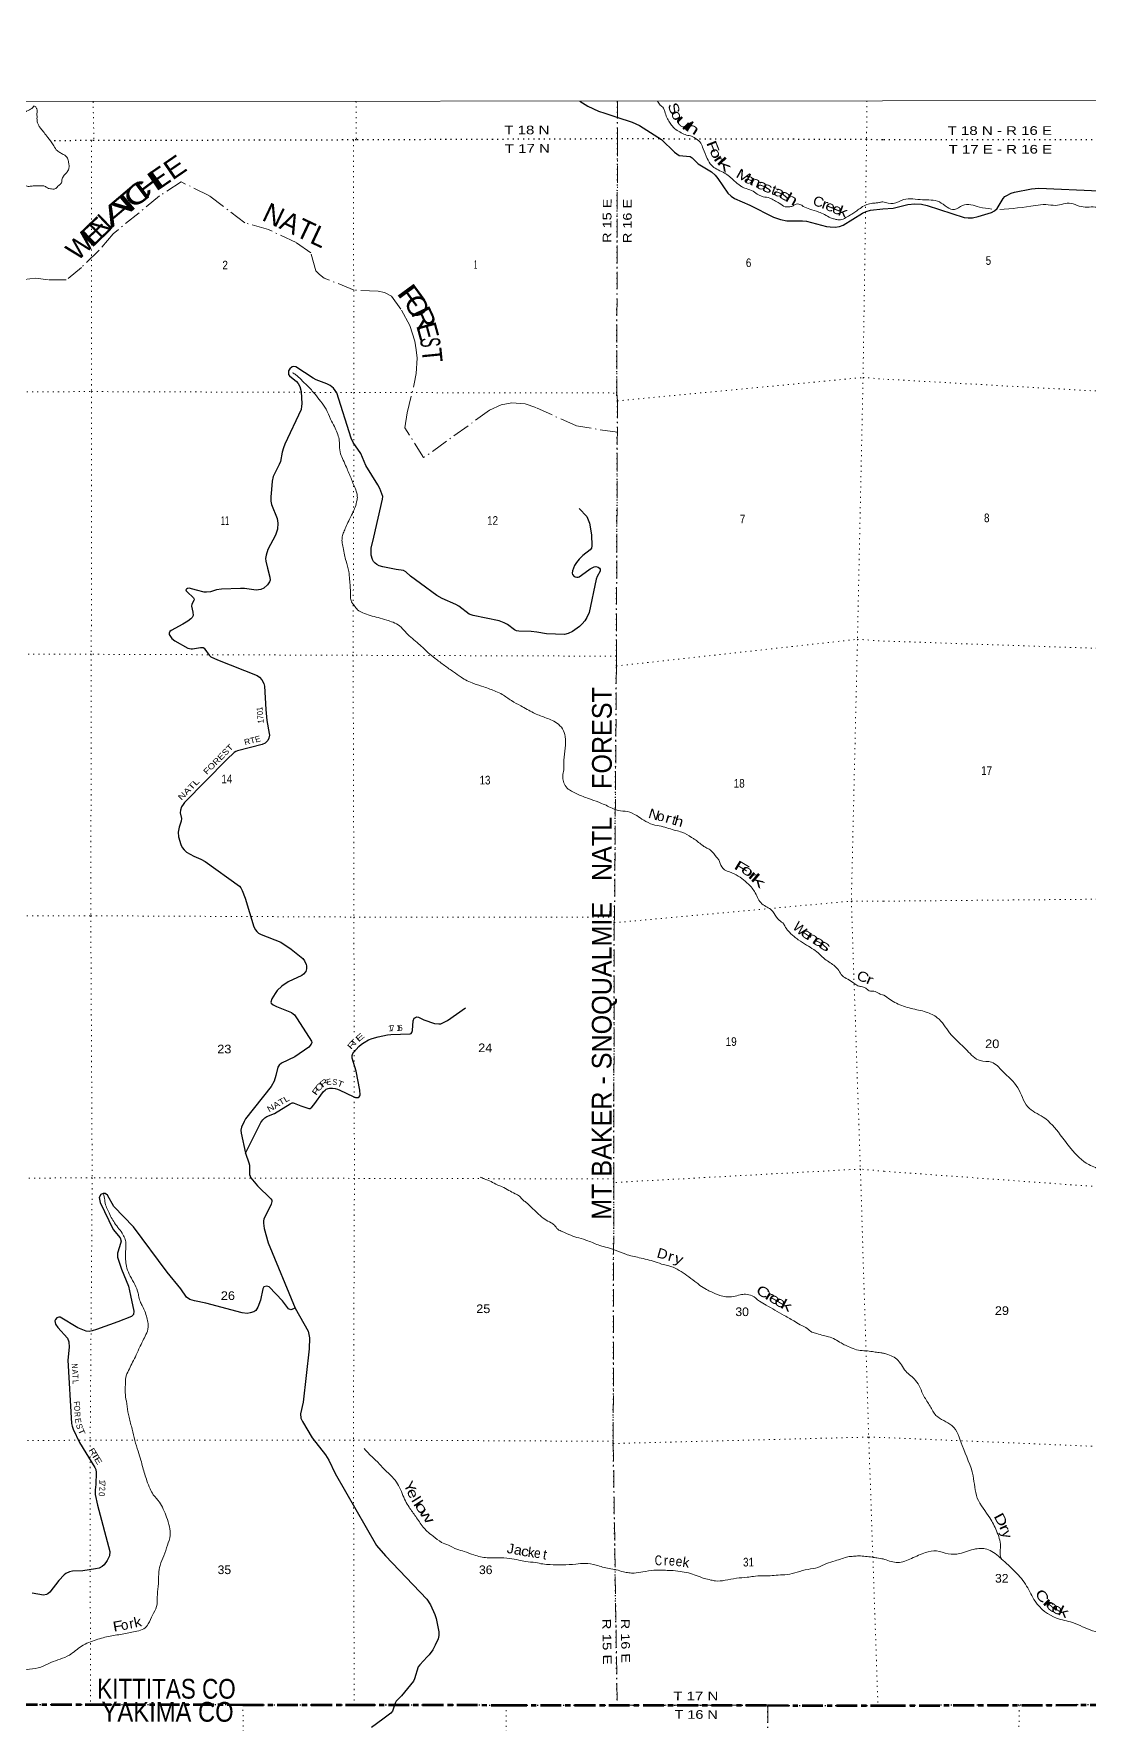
# Model space of a CAD drawing. Header units: feet. Extents: x -6 to 252658, y -374658 to -170635.
# Drawn here: x 14145 to 35493, y -216133 to -181930 of the extents above; entities that cross this region are included whole.
import ezdxf
from ezdxf.enums import TextEntityAlignment as Align

# ---------------------------------------------------------------- set-up
doc = ezdxf.new("R2010")
doc.units = ezdxf.units.FT
doc.header["$LTSCALE"] = 70
for name, pattern in [('DOT_DASHED', [7.7, 5, -1.2, 0.3, -1.2]), ('DOTTED', [1.5, 0.3, -1.2]), ('LONG_DASH_SHORT_DASH', [9.9, 6, -1.2, 1.5, -1.2])]:
    doc.linetypes.add(name, pattern=pattern)
for name, color, linetype, lineweight in [('11', 7, 'LONG_DASH_SHORT_DASH', 60), ('29', 7, 'Continuous', 25), ('30', 7, 'Continuous', 13), ('39', 7, 'Continuous', 13), ('4', 7, 'Continuous', 13), ('44', 7, 'DOT_DASHED', 13), ('6', 7, 'DOTTED', 25), ('7', 7, 'DOTTED', 13)]:
    doc.layers.add(name, color=color, linetype=linetype, lineweight=lineweight)
doc.layers.add('12', color=7, linetype='Continuous')
doc.layers.add('41', color=7, linetype='Continuous')

msp = doc.modelspace()

# ---------------------------------------------------------------- linework, layer by layer
at = {"layer": '11'}
for points in [[(0, -215740.51), (2693.19, -215742.68), (4725.69, -215744.79), (7918.15, -215747.91), (9995.6, -215749.64), (13108.63, -215752.05), (15291.29, -215754.05), (18377.61, -215757.49), (20632.26, -215759.81), (23709.04, -215764.53), (29008.22, -215770.4), (31236.23, -215772.74), (31375.76, -215773.74)], [(31375.76, -215773.74), (41453.31, -215746.01), (44679.49, -215879.18), (47049.56, -215775.08), (62751.12, -215581.36)]]:
    msp.add_lwpolyline(points, dxfattribs=at)
at = {"layer": '29'}
for points in [[(25200.78, -183294.64), (25362.42, -183395.76), (25576.97, -183497.13), (25708.94, -183539.91), (25949.81, -183614.93), (26261.82, -183719.13), (26405.34, -183783.31), (26857.17, -184070.56), (27120.34, -184328.87), (27210.42, -184391.81), (27431.82, -184410.69), (27474.65, -184437.96), (27599.51, -184562.04), (27867.9, -184726.27), (27938.41, -184788.56), (27996.39, -184858.74), (28196.9, -185156.8), (28263.77, -185218.54), (28333.17, -185261.99), (28644.84, -185400.83), (29120.71, -185643.81), (29263.73, -185690.56), (29390.73, -185715.01), (29707.59, -185713.93), (29791.46, -185726.1), (30194.47, -185833.9), (30270.21, -185840.56), (30369.49, -185842.5), (30457.09, -185828.87), (30528.65, -185804.53), (30926.67, -185561.74), (30998.29, -185528.87), (31083.58, -185503.7), (31334.08, -185472.38)], [(31334.08, -185472.38), (31546.22, -185460.85), (31843.9, -185382.49), (31985.77, -185370.32), (32115.48, -185378.43), (32233.58, -185407.11), (32982.92, -185646.13), (33060.59, -185652.85), (33149.12, -185654.24), (33262.94, -185625.74), (33534.2, -185544.73), (33597.21, -185511.86), (33647.69, -185467.66), (33768.5, -185262.74), (33803.75, -185226.33), (33834.15, -185208.07), (33930.4, -185157.79), (33998.32, -185133.04), (34346.92, -185068.14), (34495.26, -185056.68), (35712.34, -185112.17)], [(21030.1, -192118.5), (21206.8, -191351.99), (21210.55, -191299.64), (21194.92, -191243.33), (21153.84, -191132.24), (21113.64, -191058.76), (20870.69, -190672.15), (20763.3, -190428.08), (20609.65, -190202.03), (20569.69, -190114.01), (20278.68, -189195.8), (20214.86, -189105.13), (20145.38, -189048.38), (20080.44, -189014.41), (19864.72, -188936.2), (19798.65, -188902.43), (19447.65, -188671.86), (19408.29, -188667.17), (19377.03, -188673.42), (19326.94, -188709.84), (19305.12, -188754.76), (19298.87, -188801.68), (19302, -188829.84), (19319.28, -188852.87), (19462.55, -188966.06), (19495.83, -189008.15), (19530.21, -189067.59), (19559.76, -189169.8), (19570.86, -189417.96), (19567.73, -189471.14), (19558.35, -189536.83), (19225.4, -190239.14), (19201.95, -190312.65), (19174.49, -190397.88), (19137.87, -190589.51), (19112.77, -190651.59), (18994.62, -190893.07), (18969.05, -190989.93), (18959.1, -191156.93), (18944.04, -191305.89), (18945.64, -191388.6), (18959.67, -191462.3), (19075.34, -191743.85), (19087.81, -191836.25), (19076.91, -191958.14), (19067.53, -192001.94), (19036.13, -192081.93), (18885.89, -192367.65), (18848.69, -192486.82), (18839.31, -192555.65), (18844.26, -192605.3), (18879.49, -192749.3)], [(25184.15, -191541.36), (25341.66, -191704.96), (25395.02, -191836.13), (25433.27, -192071.89), (25445.04, -192292.86), (25437.23, -192341.35), (25411.96, -192378.09), (25263.26, -192490.54), (25184, -192563.45), (25130.86, -192632.28), (25094.68, -192695.63), (25052.7, -192804.33), (25046.45, -192851.26), (25054.91, -192878.88), (25087.09, -192913.82), (25108.97, -192926.34), (25141.64, -192933.5), (25168.37, -192929.47), (25187.13, -192923.21), (25310.51, -192833.18), (25412.22, -192760.54), (25493.5, -192719.87), (25527.66, -192716.87), (25574.78, -192729.25), (25599.79, -192744.9), (25612.37, -192767.45), (25609.17, -192807.46), (25554.38, -192914.39), (25531.02, -192970.13), (25391.27, -193647.38), (25345.01, -193747.52), (25301.24, -193813.21), (25248.1, -193875.78), (25190.68, -193930.96), (25051.14, -194029.07), (24963.61, -194069.73), (24891.09, -194089.38), (24526.61, -194080.4), (24330.54, -194046.27), (24218.4, -194033.28), (23968.7, -194026.6), (23917.87, -194014.99), (23880.36, -193999.35), (23732.72, -193886.98), (23670.9, -193852.32), (23569.43, -193816.05), (23037.83, -193706.86), (22962.97, -193679.53), (22753.34, -193519.16), (22686.57, -193483.39), (22410.38, -193363.82), (22303.16, -193300.18), (21974.62, -193060.49), (21774.87, -192912.91), (21679.98, -192819.99), (21627.89, -192796.53), (21484.54, -192777.18), (21210.54, -192723.01), (21138, -192701.76), (21091.74, -192672.96), (21054.23, -192644.81), (21022.97, -192613.52), (21000.72, -192572.46), (20976.07, -192485.26), (20972.95, -192410.18), (20977.95, -192344.73), (21030.1, -192118.5)], [(18879.49, -192749.3), (18923.67, -192929.89), (18928.41, -192988.92), (18919.03, -193023.33), (18879.8, -193084.92), (18803.36, -193151.59), (18740.84, -193179.74), (18650.54, -193191.12), (18412.58, -193160.97), (18330.29, -193158.08), (17943.64, -193176.62), (17843.09, -193189.09), (17724.8, -193226.67), (17641.85, -193234.92), (17591.94, -193234.49), (17438.36, -193192.09), (17291.82, -193153.16), (17257.05, -193159.4), (17235.55, -193175.05), (17226.17, -193187.57), (17229.3, -193206.34), (17247.17, -193229.89), (17378.38, -193349.1), (17391.86, -193375.27), (17386.59, -193403.52), (17341.84, -193475.37), (17336.56, -193518.24), (17367.1, -193639.21), (17369.98, -193703.74), (17349.28, -193749.98), (17324.65, -193777.25), (17264.9, -193820.28), (17159.55, -193879.08)], [(17159.55, -193879.08), (16927.13, -194008.82), (16902.6, -194033.77), (16886.97, -194065.05), (16886.97, -194090.08), (16897.21, -194111.5), (16940.12, -194171.42), (16998.18, -194220.56), (17265.25, -194368.5), (17328.86, -194384.6), (17359.04, -194384.14), (17519.27, -194353.65), (17571.62, -194355.99), (17592.73, -194367.73), (17606.74, -194385.3), (17693.55, -194512.4), (17732.01, -194542.77), (17863.05, -194601.53), (18669.36, -194921.91), (18711.94, -194952.72), (18760.4, -195007.46), (18802.6, -195080.98), (18814.94, -195139.88), (18842.4, -195611.42), (18863.15, -195833.1), (18913.58, -196092.98), (18914.29, -196129.41), (18904.2, -196189.95), (18880.36, -196236.11), (18829.17, -196290.06), (18771.85, -196318.45), (18268.01, -196444.91), (18233.62, -196460.55), (18202.45, -196482.23), (18055.85, -196624.91), (17198.42, -197493.15), (17166, -197535.11), (17137.87, -197582.03), (17112.86, -197644.6), (17106.36, -197702.46), (17134.74, -197813.53), (17126.96, -197871.76), (17087.03, -197994.56), (17065.96, -198091.95), (17075.48, -198189.97), (17119.11, -198342.21), (17147.25, -198404.78), (17186.94, -198450.17), (17234.78, -198495.5), (17382.61, -198581.62), (17525.52, -198639.4), (17616.48, -198689), (18306.5, -199188.41), (18333.66, -199219.71), (18364.93, -199276.02), (18421.93, -199430.48), (18600.7, -200007.17), (18635.35, -200072.18), (18660.36, -200103.46), (18691.62, -200134.74), (18748.12, -200162.68), (19147.23, -200316.82), (19353.02, -200462.41), (19591.99, -200654.05), (19627.5, -200696.82), (19662.32, -200774.49), (19667.02, -200801.08), (19664.2, -200860.11)], [(19664.2, -200860.11), (19651.38, -200913.7), (19606.1, -200970.78), (19573.23, -200995.04), (19292.41, -201125.13), (19166.81, -201214.02), (19073.02, -201298.48), (19029.26, -201358.19), (18963.61, -201467.41), (18941.72, -201536.24), (18949.26, -201555.44), (18988.62, -201589.42), (19062.21, -201624.23), (19360.55, -201745.87), (19398.16, -201767.73), (19423.17, -201792.76), (19477.67, -201869.07), (19766.87, -202327.17), (19771.75, -202354.29), (19762.37, -202385.58), (19712.82, -202443.89), (19433.47, -202638.63), (19157.44, -202768.79), (19111.76, -202809.07), (19088.66, -202853.26), (19043.86, -203016.43), (19010.5, -203134.81), (18951.86, -203243.87), (18433.71, -203899.69), (18402.07, -203953.72), (18352.43, -204068.62), (18336.8, -204128.05), (18340.29, -204187.29), (18427.99, -204594.5)], [(18427.99, -204594.5), (18743.22, -203971.64), (18784.55, -203916.41), (18824.5, -203877.79), (18860.46, -203848.08), (19015.76, -203786.02), (19337.21, -203596.24), (19376.29, -203575.92), (19398.18, -203572.79), (19413.89, -203579.5), (19554.98, -203630.23), (19714.21, -203689.06), (19742.07, -203685.41), (19776.46, -203663.51), (19816.7, -203612.76), (20013.29, -203341.25), (20042.68, -203313.27), (20064.07, -203297.5), (20104.71, -203281.86), (20129.9, -203277.07), (20195.38, -203275.6), (20246.18, -203284.2), (20293.05, -203297.63), (20340.16, -203314.85), (20609.6, -203447.53), (20658.85, -203464.08), (20689.33, -203466.43), (20715.12, -203462.51), (20732.43, -203449.85), (20749.51, -203429.66), (20754.98, -203410.12), (20748.17, -203314.9), (20670.6, -202929.87), (20593.38, -202671.78), (20589.63, -202641.55), (20593.19, -202613.17), (20605.37, -202573.82), (20624.46, -202544.34), (20723.61, -202432.34), (20776.93, -202386.4), (20833.92, -202350.39), (20924.58, -202300.34), (20992.99, -202271.84), (21118.41, -202237.77), (21307.36, -202198.97), (21373.34, -202192.2), (21765.95, -202177.07), (21787.43, -202168.95), (21799.94, -202150.18), (21810.06, -202106.67), (21823.63, -201913.28), (21848.4, -201860.81), (21870.28, -201845.17), (21893.89, -201834.88), (21932.81, -201838.91), (22045.06, -201891.67), (22256.69, -201966.76), (22345.47, -201976.56), (22386.12, -201970.3), (22441.9, -201949.09), (22522.32, -201904.97), (22888.09, -201647.99)], [(18427.99, -204594.5), (18501, -204786.1), (18514.22, -204837.4), (18513.73, -205023.88), (18523.6, -205059.51), (18542.35, -205093.92), (18677.45, -205249.95), (18943.97, -205516.58), (18961.28, -205544.4), (18964.4, -205569.43), (18952.33, -205627.42), (18804.14, -205925.24), (18794.02, -205958.9), (18794.02, -206008.95), (18808.69, -206118.68), (18890.03, -206409.02), (19439.32, -207730.12)], [(19439.32, -207730.12), (19346.11, -207761.54), (19302.44, -207743.88), (19179.16, -207580.36), (18911.7, -207295.35), (18862.22, -207283.38), (18804.68, -207295.35), (18781.82, -207335.57), (18734.13, -207569.17), (18678.76, -207711.14), (18642.06, -207774.45), (18596.91, -207805.64), (18527.66, -207824.54), (18464.7, -207837.14), (18366.34, -207824.12), (17628.83, -207628.83), (17397.56, -207582), (17302.42, -207551.45), (17240.17, -207506.4), (17122.62, -207337.42), (16847.85, -206998.24), (16166.77, -206083.8), (15766.96, -205671.76), (15634.74, -205440.03), (15593.06, -205405.37), (15546.6, -205408.54), (15504.53, -205431.34), (15471.05, -205490.43), (15490.88, -205592.49), (15754.14, -206139.17), (15893.53, -206306.75), (15911.76, -206372.42), (15879.93, -206488.05), (15842.5, -206618.12), (15842.25, -206699.52), (15923.46, -206941.5), (16059.3, -207282.35), (16106.14, -207473.88), (16171.44, -207792.39), (16163.59, -207859.2), (16123.41, -207901.06), (15843.81, -208007.15), (15411.63, -208160.72)], [(15411.63, -208160.72), (15329.4, -208189.94), (15266.44, -208202.54), (15204, -208194.92), (15034.68, -208128.01), (14679.7, -207913.54), (14649.45, -207912.75), (14611.68, -207925.35), (14584.91, -207958.43), (14571.17, -207987.81), (14586.49, -208051.34), (14631.94, -208118.93), (14829.86, -208335.02), (14852.49, -208408.87), (14860.57, -208518.44), (14837.12, -208780.31), (14907.57, -210064.18), (14919.4, -210120.23), (14941.62, -210178.87), (15071.22, -210447.17), (15379.75, -210952.47), (15399.47, -210997.52), (15411.16, -211054.49), (15401.77, -211302.29), (15387.62, -211410.79), (15385.3, -211452.7), (15390.24, -211503.75), (15435.12, -211715.42), (15681.33, -212654.95), (15680.38, -212746.37), (15631.49, -212838.17), (15571.78, -212924.35), (15530.85, -212962.15), (15466.32, -212992.06), (15394.35, -213008.83), (15140.76, -213050.51), (14929.6, -213053.49), (14868.22, -213067.66), (14796.57, -213100.01), (14759.62, -213129.09), (14653.99, -213242.7), (14467.38, -213479.98), (14432.24, -213513.39), (14403.91, -213529.14), (14342.71, -213542.12), (14112.73, -213499.22)], [(19439.32, -207730.12), (19698.34, -208196.2), (19723.86, -208328.54), (19717.43, -208552.87), (19601.59, -209634.54), (19543.83, -209866.1), (19550.72, -209957.06), (19584.53, -210023.36), (19778.74, -210356.3), (20054.39, -210700.45), (20120.28, -210810.5), (20245.85, -211076.77), (21083.46, -212535.61), (21263.24, -212743.59), (22105.31, -213624.18), (22176.07, -213737), (22267.25, -213934.88), (22292.54, -214014.2), (22344.48, -214280.37), (22346.94, -214360.21), (22331.89, -214425.27), (22270.94, -214549.41), (22221.72, -214645.76), (22150.89, -214744.99), (22112.53, -214790.79), (21957.91, -214947.55), (21930.54, -214990.68), (21851.98, -215237.42), (21829.81, -215283.63), (21589.14, -215581.29), (21485.12, -215685.24), (21458.66, -215728.05), (21408.76, -215889.11), (21371.79, -215930.94), (21211.87, -216051.81), (20981.45, -216220.74)]]:
    msp.add_lwpolyline(points, dxfattribs=at)
at = {"layer": '39'}
for points in [[(26771.7, -183292.82), (26829.21, -183372.37), (26893.71, -183432.42), (26920.12, -183504.67), (26962.79, -183625.1), (27013.38, -183721.38), (27075.96, -183801.53), (27144.52, -183869.61), (27251.2, -183931.51), (27361.84, -183981.34), (27464.34, -184003.06), (27558.94, -184056.97), (27651.67, -184145.05), (27696.32, -184257.43), (27779.45, -184452.07), (27866.38, -184592.43), (27971.11, -184668.41), (28101.9, -184734.24), (28204.57, -184798.17), (28299.29, -184880.21), (28418.18, -184982.26), (28474.57, -185022.25), (28567.11, -185064.1), (28711.9, -185115.81), (28820.65, -185191.78), (28913.16, -185227.61), (29045.81, -185255.24), (29138.39, -185307.15), (29239.01, -185361.04), (29357.77, -185430.93), (29436.09, -185432.65), (29504.3, -185418.32), (29560.38, -185383.94), (29656.76, -185383.58), (29725.2, -185423.52), (29853.93, -185477.3), (30036.92, -185538.92), (30153.58, -185586.71), (30278.37, -185658.59), (30352.75, -185678.41), (30421.09, -185694.23), (30499.38, -185689.92), (30613.61, -185635.22), (30705.75, -185580.61), (30787.85, -185526.04), (30873.94, -185465.42), (30982.08, -185396.68), (31098.41, -185364.09), (31202.78, -185353.65), (31269, -185343.35), (31333.89, -185330.1)], [(14152.24, -183387.28), (14126.93, -183420.17), (14028.81, -183484.85), (13912.6, -183545.58), (13788.52, -183646.54), (13736.45, -183678.89), (13684.51, -183743.4), (13664.55, -183771.61), (13644.85, -183864.14), (13633.1, -183936.54), (13625.26, -183980.78), (13633.58, -184051.09), (13653.82, -184089.2), (13692.24, -184153.37), (13732.69, -184223.56), (13769.16, -184303.82), (13789.59, -184388.15), (13811.91, -184442.33), (13808.18, -184512.69), (13794.44, -184587.1), (13792.6, -184629.32), (13790.81, -184681.58), (13799.08, -184737.82), (13801.34, -184798.11), (13799.49, -184838.31), (13831.8, -184882.4), (13884.25, -184940.49), (13940.63, -184976.46), (13978.89, -185002.44), (14009.06, -185016.39), (14093.39, -185014.07), (14173.68, -185007.73), (14258.02, -185009.43), (14332.31, -185007.14), (14394.66, -185033.03), (14457.04, -185064.95), (14505.26, -185070.8), (14555.47, -185072.62), (14619.56, -185034.19), (14649.55, -185001.92), (14683.56, -184971.65), (14703.54, -184947.46), (14719.25, -184862.99), (14737.16, -184824.73), (14785.11, -184766.27), (14823.1, -184725.93), (14847.01, -184681.62), (14858.76, -184609.23), (14850.42, -184536.9), (14838.18, -184490.73), (14803.72, -184412.47), (14739.29, -184370.51), (14670.86, -184330.57), (14600.35, -184276.57), (14535.67, -184174.32), (14430.65, -184028), (14351.92, -183927.8), (14287.33, -183845.64), (14244.93, -183789.53), (14222.6, -183731.33), (14212.37, -183687.15), (14210.02, -183602.75), (14209.76, -183542.46), (14213.61, -183500.24), (14203.37, -183452.04), (14191.21, -183425.96), (14185.1, -183405.88), (14154.92, -183391.93), (14152.24, -183387.28)], [(31333.89, -185330.1), (31545.86, -185363.39), (31757.64, -185286.3), (32137.69, -185290.83), (32479.46, -185333.54), (32784.81, -185486.84), (32949.88, -185402.56), (33291.66, -185437.22), (33539.65, -185477.01)], [(33704.6, -185488.03), (34423.88, -185406.55), (34637.08, -185384.7), (34830.09, -185403.07), (35145.89, -185363.25), (35308.65, -185419.8), (35634.39, -185436.33), (36012.3, -185507.25), (36263.56, -185557.87), (36540.78, -185697.05), (36964.96, -185755.96), (37131.81, -185784.35), (37250.35, -185834.8), (37457, -186064.41), (37565.42, -186145.03), (37804.63, -186191.62), (37899.11, -186207.84), (38059.89, -186250.3), (38377.08, -186512.25), (38580.13, -186536.66), (38676.48, -186621.28), (38849, -186826.71), (39234.31, -187207.44), (39490.96, -187567.88), (39653.35, -187807.49), (39994.46, -188168.05), (40367.92, -188444.16), (40735.7, -188553.28), (41121.57, -188660.42), (41362.49, -188853.87), (41523, -189029.1), (41687.83, -189061.51), (41943.11, -189112.14), (42113.81, -189221.01), (42260.22, -189408.29), (42462.79, -189670.09), (42647.42, -189849.38), (42838.25, -189950.22), (43077.24, -190099.41), (43338.17, -190339.15), (43532.79, -190548.63), (43789.81, -190736.07), (44021.16, -190690.1), (44165.96, -190680.24), (44318.54, -190801.15), (44477.27, -190865.73), (44692.43, -190874.07), (44893.21, -191025.22), (45113.99, -191224.67), (45324.96, -191313.47), (45461.65, -191337.8), (45594.33, -191358.09), (45660.61, -191398.41), (45807.28, -191460.97), (45913.65, -191561.7), (46026.22, -191581.97), (46250.91, -191839.77), (46270.78, -191952.45), (46360.92, -192123.57), (46467.17, -192284.65), (46692.04, -192453.94), (46886.64, -192679.51), (47041.33, -192752.14), (47131.59, -192860.89), (47203.79, -192955.54), (47281.66, -193225.22), (47462.36, -193362.26), (47633.2, -193406.74), (47799.82, -193545.77), (48002.56, -193719.05), (48086.63, -193908.27), (48222.29, -194431.5), (48284.31, -194588.5), (48563.48, -194753.83), (48561.17, -194900.69), (48699.87, -194927.02), (49003.69, -194844.95), (49025.73, -194838.4)], [(19386.06, -188794.68), (19450.47, -188832.62), (19555.29, -188930.71), (19686.34, -189056.83), (19839.65, -189227.09), (19952.68, -189367.35), (20061.77, -189527.72), (20152.98, -189730.37), (20229.91, -189882.82), (20286.66, -190009.23), (20325.34, -190137.71), (20335.94, -190272.32), (20354.67, -190431.03), (20409.43, -190561.46), (20474.29, -190705.92), (20522.96, -190822.31), (20569.59, -190928.65), (20606.13, -191024.98), (20658.83, -191143.36), (20685.3, -191231.69), (20695.7, -191318.08), (20682.02, -191408.57), (20638.4, -191543.39), (20594.63, -191640.02), (20520.96, -191791.04), (20463.26, -191919.88), (20419.5, -192018.53), (20391.78, -192113.09), (20386.16, -192209.58), (20410.75, -192330.08), (20433.46, -192478.72), (20468.11, -192603.19), (20521.2, -192816.03), (20539.94, -192976.75), (20550.57, -193119.4), (20555.13, -193250.02), (20557.59, -193358.54), (20590.09, -193448.86), (20632.5, -193506.99), (20701.12, -193591.14), (20805.79, -193651.04), (20954.62, -193708.76), (21115.42, -193748.35), (21292.33, -193799.94), (21419.02, -193843.68), (21549.84, -193917.55), (21662.77, -194033.69), (21777.69, -194145.81), (21906.64, -194251.85), (22130.4, -194462.03), (22269.42, -194574.06), (22458.77, -194718.05), (22644.04, -194847.99), (22797.1, -194955.94), (23050.63, -195083.62), (23259.75, -195153.17), (23501.08, -195242.7), (23629.85, -195304.52), (23815.1, -195430.44), (24004.29, -195536.25), (24261.89, -195675.97), (24493.21, -195771.57), (24732.62, -195883.22), (24851.59, -196003.36), (24904.42, -196153.89), (24901.41, -196395.08), (24878.32, -196636.34), (24876.99, -196801.15), (24869.21, -196861.47), (24855.67, -196986.13), (24878.21, -197094.58), (24902.54, -197150.76), (24991.26, -197238.86), (25152.25, -197324.67), (25381.53, -197414.25), (25582.63, -197485.85), (25818, -197591.48), (25978.9, -197655.19), (26163.73, -197676.6), (26352.82, -197758.29), (26493.76, -197850.21), (26676.85, -197937.95), (26849.68, -197973.48), (27147.22, -198060.79), (27267.83, -198092.49), (27461.04, -198198.28), (27517.4, -198232.24), (27694.67, -198368.24), (27773.17, -198414.17), (27855.72, -198466.11), (27966.7, -198598.34)], [(27966.7, -198598.34), (28013.11, -198652.43), (28039.52, -198724.68), (28132.42, -198854.97), (28233, -198898.81), (28406.04, -198982.57), (28549.04, -199086.54), (28605.48, -199138.58), (28752.82, -199320.92), (28811.56, -199445.31), (28990.97, -199613.45), (29083.57, -199669.38), (29132.05, -199737.53), (29237.04, -199875.81), (29329.73, -199953.85), (29366.14, -200020.03), (29414.61, -200086.17), (29539.61, -200208.3), (29624.21, -200270.29), (29791.32, -200380.2), (29936.27, -200470.09), (30053.12, -200564.11), (30157.95, -200662.2), (30268.69, -200736.14), (30442.03, -200892.26), (30514.75, -200996.49), (30625.5, -201072.45), (30748.31, -201150.37), (30830.85, -201202.31), (30897.18, -201218.14), (30987.68, -201251.97), (31060.19, -201303.95), (31152.59, -201311.64), (31259.22, -201361.48), (31297.44, -201379.43), (31356, -201390.92)], [(31356, -201390.92), (31611.43, -201556.96), (31906.82, -201661.96), (32212.33, -201734.79), (32437.32, -201849.76), (32688.05, -202153.87), (33041.24, -202512.43), (33306.25, -202717.98), (33535.43, -202750.47), (33758.26, -202933.84), (34067.26, -203266.18), (34269.56, -203654.72), (34580.83, -203862.34), (34927.98, -204218.88), (35140.56, -204496.78), (35507.89, -204823.18), (35765.03, -204948.25), (36120.31, -205264.56), (36554.11, -205536.73), (36959.78, -205796.78), (37433.92, -206004.62), (37622.79, -206083.33), (37807.46, -206246.53), (38217.4, -206383.88), (38486.59, -206515), (38908.34, -206779.1), (39225.63, -206990.75), (39398.43, -207057.37), (39470.75, -207095.69), (39619.63, -207059.68), (39772.27, -207150.41), (39904.77, -207257.21), (39958.9, -207339.76), (40000.9, -207450.46), (40065.08, -207533.03)], [(23180.48, -205077.86), (23262.94, -205109.7), (23403.73, -205165.45), (23528.52, -205235.32), (23629.06, -205271.12), (23763.91, -205344.98), (23888.68, -205412.84), (23979.26, -205464.75), (24043.81, -205536.86), (24110.27, -205584.85), (24251.4, -205720.98), (24366.3, -205829.08), (24491.22, -205931.11), (24618.01, -206000.98), (24684.48, -206048.96), (24757.11, -206133.1), (24845.66, -206181), (25020.66, -206254.7), (25179.52, -206308.37), (25364.49, -206365.96), (25603.83, -206459.52), (25762.64, -206503.14), (25915.45, -206552.81), (26128.65, -206638.43), (26402.03, -206707.74), (26725.66, -206790.93), (26896.57, -206848.57), (26999.08, -206872.31), (27087.55, -206902.12), (27252.57, -206989.93), (27407.64, -207097.88), (27570.79, -207219.86), (27633.23, -207267.86), (27764.1, -207351.78), (27864.71, -207401.65), (28031.66, -207471.36), (28158.28, -207499.02), (28308.86, -207494.43), (28445.26, -207459.75), (28553.63, -207447.29), (28688.31, -207480.95), (28835.32, -207584.9), (28976.23, -207668.78), (29149.34, -207770.63), (29340.54, -207878.44), (29563.96, -208006.23), (29696.81, -208084.11), (29803.47, -208139.98), (29898.15, -208213.99), (29996.66, -208243.77), (30137.39, -208285.44), (30233.88, -208309.2), (30366.63, -208362.96), (30489.41, -208434.85), (30575.95, -208480.75), (30696.65, -208534.56), (30839.4, -208580.25), (30990.06, -208593.75), (31128.67, -208609.31), (31231.15, -208625), (31295.43, -208632.8), (31365.96, -208646.34)], [(15557.58, -205414.05), (15580.19, -205538.57), (15608.83, -205667.09), (15657.46, -205771.41), (15714.2, -205895.81), (15780.91, -206004.09), (15869.76, -206124.34), (15950.55, -206238.59), (15995.14, -206336.91), (16011.61, -206435.32), (16002.15, -206576.05), (16002.85, -206744.87), (16021.48, -206877.44), (16076.37, -207040.03), (16169.44, -207210.51), (16244.46, -207385.08), (16266.92, -207473.43), (16297.52, -207589.88), (16338.05, -207678.16), (16404.93, -207826.64), (16443.6, -207953.11), (16462.16, -208069.61), (16430.71, -208232.52), (16368.99, -208359.37), (16299.29, -208500.32), (16273.41, -208552.67), (16201.8, -208715.73), (16128.09, -208856.69), (16064.4, -208993.6), (16006.75, -209132.49), (15999.33, -209281.25), (15995.97, -209438.02), (16018.79, -209614.8), (16049.81, -209831.74), (16074.35, -209938.17), (16135.59, -210179.11), (16190.74, -210406.01), (16257.92, -210626.84), (16312.89, -210807.51), (16351.65, -210954.08), (16435.09, -211223.08), (16498.02, -211387.65), (16564.78, -211505.98), (16687.88, -211654.24), (16766.78, -211796.64), (16833.74, -211963.2), (16890.76, -212155.92), (16905.55, -212332.73), (16852.16, -212529.89), (16780.75, -212743.2), (16703.25, -212936.43), (16675.85, -213109.38), (16662.86, -213366.68), (16645.67, -213577.77), (16632.42, -213772.77), (16548.8, -213943.92), (16463.19, -214121.11), (16375.26, -214221.93), (16230.87, -214266.69), (15968.06, -214323.95), (15689.13, -214367.21), (15408.34, -214444.63), (15113.69, -214570.35), (14865.46, -214754.18), (14490.59, -214904.31), (14286.16, -214995.52), (14061.45, -215040.58), (13764.5, -215095.97), (13555.96, -215167.09), (13433.67, -215213.78), (13327.22, -215206.14), (13224.83, -215210.55), (12994.25, -215291.81), (12807.97, -215403.05), (12639.78, -215518.24), (12461.44, -215609.35), (12303.08, -215674.26), (12207.36, -215833.39), (12152.04, -216050.66), (12120.62, -216221.61), (12041.35, -216473.13), (11957.88, -216682.47), (11904.2, -216811.3), (11842.96, -217054.71), (11787.33, -217197.62), (11711.73, -217366.73), (11654.08, -217505.62), (11612.5, -217646.46), (11528.71, -217779.42), (11418.79, -217904.44), (11307.05, -218073.69)], [(31363.71, -208645.91), (31618.67, -208764.98), (31799.16, -209004.62), (31997.85, -209191.98), (32166.11, -209510.06), (32290.37, -209713.41), (32410.64, -209900.66), (32729.95, -210104.27), (32942.27, -210512.93), (33162.21, -211122.78), (33247.75, -211573.52), (33502.3, -211976.21), (33636.49, -212239.92), (33716.29, -212547.82), (33709.96, -212694.67), (33733.86, -212803.34)], [(20833.88, -210571.43), (20942.8, -210689.6), (21116.18, -210855.76), (21285.6, -211036), (21436.8, -211182.15), (21527.74, -211322.49), (21604.72, -211485), (21667.57, -211629.47), (21744.41, -211759.82), (21877.72, -211948.23), (22029.21, -212162.71), (22105.85, -212244.83), (22228.76, -212344.85), (22401.97, -212470.82), (22538.75, -212528.59), (22711.78, -212612.35), (22858.55, -212656.01), (23053.61, -212725.62), (23326.93, -212782.88), (23549.82, -212784.05), (23778.79, -212797.25), (23967.67, -212828.7), (24102.32, -212856.33), (24305.23, -212881.69), (24449.92, -212909.29), (24598.56, -212922.8), (24847.57, -212925.88), (25118.58, -212910.79), (25305.27, -212898.03), (25530.31, -212933.36), (25793.64, -213002.71), (25938.32, -213028.29), (26083.06, -213067.94), (26193.58, -213087.63), (26298.02, -213093.26), (26478.64, -213068.47), (26697.38, -213037.5), (26900.18, -213036.73), (27042.76, -213040.21), (27231.59, -213059.6), (27398.38, -213089.12), (27557.22, -213140.78), (27718.11, -213200.47), (27854.79, -213234.12), (27945.22, -213251.87), (28139.95, -213239.08), (28370.69, -213198.01), (28587.47, -213177.1), (28717.92, -213160.53), (28884.53, -213147.84), (29055.2, -213147.2), (29215.78, -213132.53), (29398.46, -213121.79), (29601.08, -213076.81), (29821.71, -213017.7), (30022.36, -212980.77), (30194.71, -212899.73), (30369.17, -212844.8), (30511.55, -212800.05), (30627.87, -212765.45), (30744.28, -212752.95), (30850.68, -212746.52), (30987.26, -212756.06), (31115.84, -212771.65), (31216.3, -212787.35), (31280.6, -212797.16), (31342.89, -212806.97), (31371.03, -212814.91), (31371.75, -212815.22)], [(31371.75, -212815.22), (31636.31, -212878.99), (31916, -212796.88), (32201.8, -212676.56), (32421.06, -212642.66), (32658.22, -212705.34), (32889.49, -212697.6), (33211.43, -212605.49), (33472.82, -212619.92), (33735.21, -212804.6)], [(33733.86, -212803.34), (34016.86, -213067.25), (34245.51, -213357.25), (34417.81, -213663.26), (34853.48, -214005.84), (35177.05, -214094.78), (35582.92, -214260.29), (36039.24, -214335.33), (36569.64, -214571.41), (36744.3, -214708.44), (36979.48, -214757.04), (37451.87, -214842.16), (37777.12, -215096.08), (38033.94, -215374.04), (38423.81, -215495.26), (38767.59, -215539.98), (39165.54, -215641.1), (39651.69, -215879.13), (39971.05, -216062.63), (40137.54, -216264.02), (40535.29, -216463.72), (40814.6, -216564.68), (41158.36, -216619.45), (41383.26, -216772.64), (41686.89, -216783.11), (41988.42, -216837.83), (42400.58, -216874.59), (42653.86, -216921.2), (42826.72, -216957.64), (43091.77, -217149.11), (43302.78, -217215.78), (43650.54, -217278.61), (43891.63, -217385.55), (44287.73, -217410.22), (44500.63, -217537.25), (44890.37, -217716.81), (45239.9, -217896.32), (45577.49, -218017.48), (46220.51, -218247.67), (46459.74, -218280.18), (46727.01, -218369.05), (46978.13, -218490.09), (47179.12, -218536.63), (47449.94, -218856.86), (47721.04, -219038.28), (47912.23, -218964.1), (48243.83, -219059.09), (48330.12, -219149.74), (48528.9, -219292.83), (48922.8, -219412.05), (49296.35, -219641.89), (49640.03, -219736.9), (49919.49, -219940.21)]]:
    msp.add_spline(points, degree=3, dxfattribs=at)
at = {"layer": '4'}
msp.add_lwpolyline([(0, -183308.59), (31331.08, -183287.03), (62662.1, -183222.4), (93993, -183114.66), (125323.73, -182963.82), (156654.22, -182769.89), (187984.4, -182532.85), (219314.24, -182252.73), (250643.68, -181929.51), (252658.04, -364975.08), (221076.83, -365300.9), (189495.2, -365583.27), (157911.89, -365844.7), (126330.92, -366017.71), (94748.41, -366169.75), (63165.7, -366278.36), (31582.88, -366343.53), (0, -366365.25)], close=True, dxfattribs=at)
at = {"layer": '44'}
for points in [[(25961.41, -183293.79), (25962.6, -184056.95), (25947.82, -189202.09), (25962.53, -189360.81), (25939.82, -194530.1), (25940.65, -194729.06), (25903.54, -199816.01), (25897.98, -199926.56), (25887.39, -205113.9), (25887.69, -205186.25), (25877.32, -210425.83), (25877.5, -210470.05), (25956.68, -215766.91), (29008.22, -215770.4)], [(25959.73, -189998.05), (25131.43, -189869.35), (24310.39, -189498.04), (24094.78, -189418.16), (23821.76, -189401.13), (23607.32, -189440.34), (23374.04, -189549.41), (22038.47, -190511.05), (21658.87, -189909.02), (21704.19, -189605.22), (21844.52, -189017.74), (21888.84, -188807.11), (21907.9, -188498.53), (21888.84, -188324.89), (21861.14, -188153.07), (21757.21, -187833.4), (21579.37, -187502.19), (21389.7, -187243.4), (21244.78, -187170.58), (21114.07, -187141.76), (20629.68, -187119.23), (20024.04, -186873.9), (19926.41, -186804.75), (19854.8, -186727.66), (19755.24, -186362), (19459.22, -186157.86), (18899.75, -185894.27), (18415.02, -185757.13), (17701.97, -185210.5), (17130.39, -184926.84), (16693.13, -185209.83), (15751.18, -185980.29), (15462.5, -186319.93), (15109.81, -186658.94), (14803.08, -186913.34), (14441.35, -186912.52), (14182, -186879.2), (13750.07, -186926.88)], [(29008.22, -215770.4), (29018.3, -220217.81), (29026, -221104.1), (29082.59, -225545.55), (29096.24, -226415.74), (29101.26, -229077.16)]]:
    msp.add_lwpolyline(points, dxfattribs=at)
at = {"layer": '6'}
for points in [[(25956.68, -215766.91), (25877.5, -210470.05), (25877.32, -210425.83), (25887.69, -205186.25), (25887.39, -205113.9), (25897.98, -199926.56), (25903.54, -199816.01), (25940.65, -194729.06), (25939.82, -194530.1), (25962.53, -189360.81), (25947.82, -189202.09), (25962.6, -184056.95), (25961.41, -183293.79)], [(62662.47, -183357.47), (62577, -183360.04), (57229.98, -183350.88), (54456.19, -183701.24), (52274.23, -183752.63), (51861.98, -183762.14), (47007.38, -183872.33), (46631.29, -183893.96), (41643.93, -184026.1), (36300.83, -184061.2), (36202.27, -184073.14), (31332.17, -184079.02)], [(31332.17, -184079.02), (31006.7, -184070.12), (25962.6, -184056.95), (20675.68, -184078.86), (20615.44, -184079.08), (15362.62, -184092.82), (15316.43, -184090.99), (14499.86, -184096.27)], [(0, -215740.51), (2693.19, -215742.68), (4725.69, -215744.79), (7918.15, -215747.91), (9995.6, -215749.64), (13108.63, -215752.05), (15291.29, -215754.05), (18377.61, -215757.49), (20632.26, -215759.81), (23709.04, -215764.53), (25956.68, -215766.91), (29008.22, -215770.4), (31236.23, -215772.74), (31375.76, -215773.74)], [(29101.26, -229077.16), (29096.24, -226415.74), (29082.59, -225545.55), (29026, -221104.1), (29018.3, -220217.81), (29008.22, -215770.4)], [(62751.12, -215581.38), (60596.45, -215607.94), (57549.91, -215645.53), (55198.34, -215674.54), (52285.03, -215710.49), (49939.24, -215739.43), (46969.65, -215776.26), (44679.49, -215879.18), (41453.31, -215746.01), (39198.68, -215752.21), (36339.07, -215760.08), (34098.05, -215766.25), (31375.76, -215773.74)]]:
    msp.add_lwpolyline(points, dxfattribs=at)
at = {"layer": '7'}
for p, q in [((15345.64, -183303.41), (15362.62, -184092.82)), ((20668.5, -183299.2), (20675.68, -184078.86)), ((15287.4, -210735.01), (15291.29, -215754.05))]:
    msp.add_line(p, q, dxfattribs=at)
for points in [[(31011.49, -183287.46), (31006.7, -184070.12), (30934.33, -188887.88), (30821.81, -194188.15), (30697.24, -199488.46), (30880.4, -204914.22), (31049.52, -210340.04), (31236.23, -215772.74)], [(15316.43, -184090.99), (15315.45, -189173.77), (15309.42, -194491.72), (15299.28, -199785.57), (15327.34, -205093.34), (15287.14, -210403.38), (15287.24, -210529.16)], [(20615.44, -184079.08), (20626.63, -189191.97), (20610.57, -194511.97), (20626.55, -199811.75), (20631.03, -202201.9)], [(62677.13, -188685.97), (62580.09, -188681.06), (57275.26, -188690.06), (51930.25, -188676.88), (46733.83, -188770.52), (41409.81, -189308.58), (36069.05, -189184.76), (31338.82, -188919.91)], [(25962.53, -189360.81), (30934.33, -188887.88), (31338.82, -188919.91)], [(0, -189202.44), (4725.31, -189159.36), (10014.44, -189187.69), (15315.45, -189173.77), (20626.63, -189191.97), (25947.82, -189202.09)], [(31346.13, -194223.53), (35971.85, -194380.92), (41274.81, -194309.55), (46654.83, -193920.44), (52013.9, -193937.66), (57336.25, -194210.33), (62536.87, -194034.21), (62691.88, -194044.9)], [(25940.65, -194729.06), (30821.81, -194188.15), (31346.13, -194223.53)], [(25939.82, -194530.1), (20610.57, -194511.97), (15309.42, -194491.72), (9982.21, -194481.62), (4701.16, -194465.32), (0, -194523.15)], [(62706.76, -199451.41), (62636.28, -199451.93), (57385.37, -199638.03), (52007.29, -199087.67), (46724.64, -199068.54), (41347.88, -199821.78), (35880.95, -199448.34), (31353.37, -199490.08)], [(25897.98, -199926.56), (30697.24, -199488.46), (31353.37, -199490.08)], [(0, -199813.74), (4753.33, -199777.02), (10016.29, -199787.36), (15299.28, -199785.57), (20626.55, -199811.75), (25903.54, -199816.01)], [(20631.6, -202505.33), (20636.47, -205101.5), (20616.3, -210399.41), (20632.26, -215759.81)], [(31360.89, -204958.4), (36379.6, -205321.24), (41557.66, -205352.3), (46754.16, -204246.77), (52143.55, -204191.61), (57428.45, -205069.75), (62721.66, -204867.46)], [(25887.39, -205113.9), (20636.47, -205101.5), (15327.34, -205093.34), (10028.31, -205101.23), (4729.31, -205115.14), (0, -205132.36)], [(31360.89, -204958.4), (30880.4, -204914.22), (25887.69, -205186.25)], [(25877.5, -210470.05), (31049.52, -210340.04), (31368.3, -210349.41)], [(62736.3, -210194.03), (57560.23, -210396.98), (52254.8, -210693.66), (46883.95, -210535.6), (41534.98, -210496.26), (36304.44, -210555.65), (31368.3, -210349.41)], [(0, -210440.89), (4733.26, -210416.98), (10026.34, -210429.21), (15287.14, -210403.38), (20616.3, -210399.41), (25877.32, -210425.83)], [(18377.61, -215757.49), (18448.8, -220339.99), (18512.91, -225623.51), (18517.29, -229088.21)], [(23709.04, -215764.53), (23721.29, -220227.7), (23743.51, -225579.71), (23776.16, -229083.34)], [(34098.05, -215766.25), (34028.27, -220202.86), (33981.1, -225515.77), (34040.51, -229069.55)]]:
    msp.add_lwpolyline(points, dxfattribs=at)

# ---------------------------------------------------------------- texts
at = {"layer": '12'}
for s, width, p in [('KITTITAS CO', 0.85, (15429, -215632.66)), ('YAKIMA CO', 0.9, (15516.42, -216099.33))]:
    msp.add_text(s, height=400, rotation=359.922, dxfattribs=dict(at, width=width)).set_placement(p)
at = {"layer": '30'}
for s, rotation, width, p in [('1701', 95.347, 0.75, (18787.65, -195718.68)), ('FOREST', 45.359, 1.2, (17922.9, -196659.68)), ('RTE', 14.09, 1.05, (18584.63, -196293.28)), ('NATL', 45.359, 1.3, (17322.19, -197268.2)), ('7', 2.207, 0.8, (21407.47, -202121.93)), ('6', 2.207, 0.9, (21572.65, -202114.47)), ('R', 48.483, 1.55, (20626.52, -202436.41)), ('E', 40.609, 1.65, (20786.41, -202291.69)), ('R', 39.747, 1.5, (20056.07, -203213.67)), ('E', 11.286, 0.9, (20130.53, -203207.43)), ('S', 350.391, 0.9, (20231.67, -203211.88)), ('T', 339.66, 1.25, (20333.34, -203244.79)), ('NATL', 30.557, 1.2, (19123.58, -203641.08)), ('F', 54.093, 1.6, (19905.26, -203370.9)), ('O', 51.093, 1.4, (19969.07, -203288.88)), ('N', 273.141, 0.7, (14914.11, -208905.51)), ('A', 273.141, 0.8, (14920.47, -209021.62)), ('T', 273.141, 0.9, (14926.94, -209114.4)), ('L', 273.141, 0.85, (14933.13, -209227.2)), ('F', 273.141, 0.8, (14956.98, -209661.87)), ('O', 273.141, 0.7, (14963.2, -209762.56)), ('R', 273.141, 0.7, (14969.58, -209884.95)), ('E', 280.141, 0.9, (14984.58, -210018.21)), ('T', 293.782, 1.35, (15058.33, -210254.41)), ('R', 301.408, 1.25, (15288.83, -210666.94)), ('T', 301.408, 1.55, (15341.55, -210755.15)), ('E', 301.408, 1.4, (15398.75, -210849.27)), ('2', 271.614, 0.8, (15473.45, -211390.92)), ('7', 262.57, 0.95, (15474.48, -211284.46)), ('0', 266.971, 0.95, (15461.24, -211493.67))]:
    msp.add_text(s, height=120, rotation=rotation, dxfattribs=dict(at, width=width)).set_placement(p, align=Align.CENTER)
for s, rotation, p in [('1', 10.135, (21378.19, -202120.22)), ('1', 2.207, (21529.49, -202115.83)), ('T', 46.483, (20671.7, -202389.69)), ('S', 286.535, (15012.17, -210139.75)), ('1', 267.83, (15474.31, -211243.8))]:
    msp.add_text(s, height=120, rotation=rotation, dxfattribs=at).set_placement(p, align=Align.CENTER)
at = {"layer": '41'}
for s, rotation, width, p in [('S', 289.432, 1.3, (27014.51, -183473.86)), ('o', 294.404, 1.3, (27077.03, -183620.17)), ('u', 313.002, 2.1, (27225.87, -183788.97)), ('t', 322.827, 1.65, (27340.47, -183875.38)), ('h', 326.358, 1.7, (27435.86, -183924.6)), ('F', 291.208, 1.55, (27801.97, -184253.28)), ('o', 298.012, 1.4, (27866.39, -184391.43)), ('r', 304.555, 1.8, (27943.87, -184525.34)), ('k', 313.293, 2.2, (28056.43, -184640.54)), ('M', 330.62, 1.3, (28470.63, -184891.48)), ('a', 337.459, 1.35, (28601.83, -184964.22)), ('n', 338.077, 1.35, (28722.69, -185018.07)), ('a', 336.147, 1.4, (28856.28, -185081.84)), ('s', 341.137, 1.4, (28973.25, -185134.85)), ('t', 340.176, 1.1, (29098.75, -185181.62)), ('a', 334.042, 1.45, (29197.25, -185222.41)), ('s', 331.837, 1.65, (29319, -185287.29)), ('h', 330.249, 1.55, (29443.51, -185360.55)), ('C', 341.403, 1.1, (30000.98, -185422.76)), ('r', 341.218, 1.3, (30134.03, -185472.16)), ('e', 338.273, 1.25, (30237.52, -185514.28)), ('e', 338.29, 1.25, (30375.93, -185573.38)), ('k', 340.774, 1.35, (30498.15, -185623.03)), ('N', 343.239, 1.1, (26675.18, -197828.32)), ('r', 343.666, 1.25, (26968.62, -197904.13)), ('h', 343.626, 1.2, (27179.99, -197966.19)), ('F', 328.987, 1.8, (28425.78, -198894.29)), ('o', 326.785, 1.6, (28541.59, -198951.79)), ('r', 321.188, 2, (28658.83, -199052.02)), ('k', 318.272, 2.15, (28749, -199147.73)), ('e', 325.347, 1.65, (29745.91, -200233.22)), ('n', 326.895, 1.7, (29864.69, -200308.66)), ('a', 327.998, 1.65, (29997.57, -200391.01)), ('s', 329.353, 1.75, (30113.15, -200467.76)), ('C', 335.198, 1.2, (30888.86, -201108.79)), ('r', 337.44, 1.4, (31037.69, -201169.52)), ('D', 344.551, 1.1, (26848.05, -206725.19)), ('r', 344.398, 1.2, (27019.63, -206775.45)), ('y', 339.444, 1.3, (27171.92, -206823.28)), ('C', 328.109, 1.35, (28859.47, -207483.44)), ('r', 329.161, 1.7, (28994.73, -207563.6)), ('e', 329.396, 1.5, (29098.1, -207624.68)), ('e', 329.663, 1.5, (29210.63, -207690.63)), ('k', 332.699, 1.6, (29340.63, -207761.03)), ('Y', 295.832, 1.25, (21670.84, -211388.59)), ('e', 293.784, 1.3, (21728.95, -211519.42)), ('l', 301.773, 1.3, (21802.69, -211651.09)), ('l', 302.959, 1.35, (21845.85, -211732.46)), ('o', 305.278, 1.65, (21914.57, -211827.2)), ('w', 305.229, 1.6, (22024.11, -211991)), ('D', 298.319, 1.4, (33638.24, -212059.83)), ('y', 285.224, 1.15, (33752.88, -212331.65)), ('r', 295.635, 1.5, (33714.43, -212217.44)), ('J', 351.5, 1.05, (23783.62, -212695.08)), ('a', 349.592, 1.05, (23932.84, -212721.22)), ('c', 348.219, 1.15, (24073.59, -212749.78)), ('e', 351.439, 0.9, (24328.62, -212786)), ('C', 2.175, 0.75, (26794.06, -212936.08)), ('e', 355.319, 0.8, (27059.25, -212941.23)), ('e', 352.957, 0.9, (27198.37, -212954.74)), ('C', 303.357, 1.4, (34479, -213613.03)), ('r', 313.436, 2.2, (34617.89, -213767.06)), ('e', 319.179, 1.85, (34707.89, -213838.41)), ('e', 328.773, 1.5, (34817.79, -213905.63)), ('k', 335.132, 1.5, (34954.37, -213966.04)), ('F', 9.848, 1.3, (15867.36, -214261.78)), ('r', 10.241, 1.05, (16139.86, -214211.06)), ('k', 12.468, 1.15, (16268.79, -214180.87))]:
    msp.add_text(s, height=200, rotation=rotation, dxfattribs=dict(at, width=width)).set_placement(p, align=Align.CENTER)
for s, rotation, p in [('o', 348.715, (26824.03, -197866.4)), ('t', 343.626, (27084.37, -197938.44)), ('W', 316.472, (29586.42, -200117.71)), ('k', 352.578, (24205.64, -212771.87)), ('t', 349.326, (24476.3, -212813.78)), ('r', 359.061, (26942.46, -212936.23)), ('k', 351.907, (27336.02, -212973.92)), ('o', 11.784, (16001.44, -214239.01))]:
    msp.add_text(s, height=200, rotation=rotation, dxfattribs=at).set_placement(p, align=Align.CENTER)
at = {"layer": '44'}
for s, rotation, width, p in [('EE', 34.411, 1.1, (16626.81, -185127.34)), ('MT BAKER - SNOQUALMIE   NATL    FOREST', 89.962, 0.95, (25841.17, -205941.99))]:
    msp.add_text(s, height=400, rotation=rotation, dxfattribs=dict(at, width=width)).set_placement(p)
for s, rotation, width, p in [('T', 40.281, 1.85, (16157.33, -185500.81)), ('C', 39.281, 1.45, (16375.57, -185319.8)), ('H', 36.911, 1.45, (16598.17, -185154.15)), ('A', 40.281, 1.8, (15952.63, -185675.2)), ('E', 43.867, 1.7, (15518.56, -186083.5)), ('F', 306.238, 1.55, (21623.51, -187377.86)), ('O', 296.233, 1.05, (21725.74, -187533.28)), ('R', 295.01, 1.15, (21863.48, -187770.82)), ('E', 285.264, 0.95, (21928.74, -187998.84)), ('S', 274.466, 0.55, (21975.43, -188191.45)), ('T', 275.566, 0.9, (22012.63, -188456.49))]:
    msp.add_text(s, height=400, rotation=rotation, dxfattribs=dict(at, width=width)).set_placement(p, align=Align.CENTER)
msp.add_text('NATL', height=400, rotation=334.773, dxfattribs=at).set_placement((18743.74, -185694.99))
for s, rotation, p in [('N', 44.137, (15632.25, -185966.51)), ('W', 43.672, (15210.62, -186374.06))]:
    msp.add_text(s, height=400, rotation=rotation, dxfattribs=at).set_placement(p, align=Align.CENTER)
at = {"layer": '6'}
for s, rotation, width, p in [('T 18 N', 0.237, 1.3, (23671.97, -183966.44)), ('T 18 N - R 16 E', 0.069, 1.3, (32647.24, -183977.43)), ('T 17 N', 0.237, 1.3, (23681.82, -184341.41)), ('T 17 E - R 16 E', 0.069, 1.3, (32666.01, -184356.48)), ('R 15 E', 89.835, 1.25, (25839.19, -186162.12)), ('R 16 E', 89.835, 1.25, (26247.68, -186167.4)), ('R 15 E', 270.856, 1.3, (25655.49, -214016.93)), ('R 16 E', 270.856, 1.25, (26030.58, -214020)), ('T 17 N', 359.934, 1.3, (27092.22, -215668.21)), ('T 16 N', 359.934, 1.25, (27117.11, -216043.24))]:
    msp.add_text(s, height=175, rotation=rotation, dxfattribs=dict(at, width=width)).set_placement(p)
at = {"layer": '7'}
for s, width, p in [('2', 0.85, (17963.96, -186699.24)), ('1', 0.4, (23058.09, -186687.64)), ('6', 0.85, (28561.91, -186652.03)), ('11', 0.65, (17931.07, -191874.02)), ('12', 0.85, (23323.29, -191870.25)), ('7', 0.85, (28439.34, -191841.99)), ('14', 0.85, (17942.66, -197103.63)), ('13', 0.85, (23169.32, -197127.06)), ('18', 0.85, (28316.66, -197190.42)), ('23', 1.1, (17859.49, -202570.95)), ('24', 1.1, (23142.55, -202546.92)), ('19', 0.85, (28154.47, -202419.97)), ('26', 1.1, (17931.64, -207563.77)), ('25', 1.1, (23102.09, -207829.37)), ('30', 1.05, (28350.24, -207889.98)), ('35', 1.05, (17867.24, -213113.24)), ('36', 1.05, (23158.57, -213113.67)), ('31', 0.85, (28504.96, -212959.15))]:
    msp.add_text(s, height=175, rotation=359.958, dxfattribs=dict(at, width=width)).set_placement(p)
for s, width, p in [('5', 0.85, (33417.76, -186607.47)), ('8', 0.85, (33383.95, -191817.29)), ('17', 0.85, (33326.23, -196934.28)), ('20', 1.1, (33406.58, -202465.15)), ('29', 1.1, (33602.92, -207867.37)), ('32', 1.05, (33606.17, -213285.98))]:
    msp.add_text(s, height=175, dxfattribs=dict(at, width=width)).set_placement(p)

doc.saveas('drawing.dxf')
